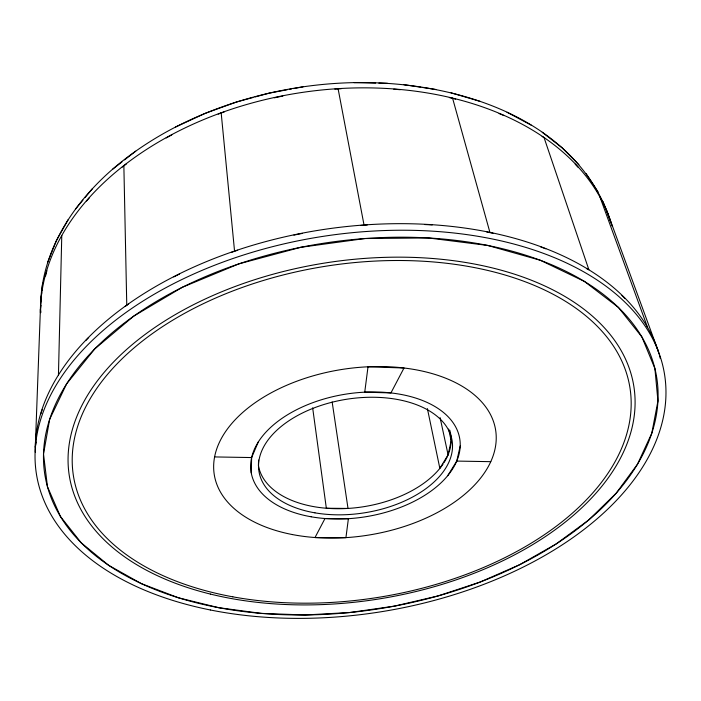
<?xml version="1.0" encoding="UTF-8"?>
<svg xmlns="http://www.w3.org/2000/svg" width="701" height="701" viewBox="0 0 701 701"><rect width="100%" height="100%" fill="white"/><g stroke="black" fill="none" stroke-linecap="round" stroke-linejoin="round"><path stroke-width="1.05" d="M58.446 374.974L61.776 235.518M251.238 472.833L251.641 457.56L258.319 441.945M258.581 460.075L258.406 465.525A97.413 57.631 -9 0 0 335.945 508.707A97.413 57.631 -9 0 0 439.851 468.391L441.639 466.086A97.413 57.631 -9 0 0 443.102 464.018M41.061 305.18L40.395 309.5L35.295 447.273L36.18 442.024M40.719 312.217C38.397 245.683 83.507 187.64 135.696 151.188A289.469 197.813 -9 0 1 175.601 127.012C215.435 106.57 258.783 93.312 303.042 86.828A289.469 197.813 -9 0 1 354.031 82.622C450.121 80.825 567.372 113.948 606.978 211.141L658.59 352.016M40.597 304.032L41 299.862M41.201 297.776L41.709 292.562M41.911 290.477L42.612 283.169M45.547 276.01L46.888 270.752M40.956 413.678L42.235 409.594M427.4 408.613L439.851 468.391L448.097 454.818L451.172 440.78A97.413 57.631 -9 0 0 449.753 430.16M447.711 475.681L456.754 461.083L460.215 445.967M47.843 261.955L56.378 240.636L68.277 219.483M86.556 201.003L89.395 197.761M85.706 340.607L88.685 337.523M75.489 209.064L82.928 200.118M84.952 197.673L92.392 188.727M122.289 167.022L126.557 163.789M125.111 306.512L128.607 303.997M112.519 169.327L121.965 161.931M124.533 159.916L135.696 151.188M166.163 137.966L171.824 134.881M173.795 276.913L179.561 273.995M175.601 127.012L205.148 113.36L236.552 101.978L252.956 97.527M218.213 114.114L224.294 111.906M231.549 252.316L237.665 250.222M274.319 97.807L282.818 96.055M255.006 96.975L269.359 93.084L287.252 89.754M293.912 235.098L302.403 233.389M289.355 89.369L291.458 88.974M293.57 88.589L303.042 86.828M360.787 225.424L367.28 224.96M334.824 89.088L341.352 88.685M424.71 224.539L432.245 224.916M393.76 89.176L400.236 89.719M214.594 456.929L251.641 457.56M456.754 461.083L490.779 461.67M354.031 82.622L375.648 83.069M378.89 83.13L387.539 83.314M486.704 231.961L493.022 233.267M403.951 84.69L420.933 87.239M423.053 87.555L435.785 89.465M449.35 97.579L455.65 99.121M540.769 246.962L545.842 248.802M451.085 92.83L480.194 101.4M499.077 113.544L504.08 115.612M586.939 268.842L588.893 269.797L544.029 137.519L542.127 136.476M507.016 112.256L531.218 125.164M621.936 295.48L624.959 298.495M542.267 132.314L562.123 147.815L578.903 164.7M575.206 164.139L578.132 167.302M586.106 173.576L598.128 192.013M602.948 201.511L610.238 220.894A289.469 197.813 -9 0 1 610.799 222.857M600.012 197.165L647.531 327.349M606.978 211.141L610.238 220.894M452.548 98.096L489.911 232.373M448.605 429.047L451.172 440.78L451.023 443.234A97.413 57.631 -9 0 1 449.166 451.935M440.097 417.638L448.097 454.818M338.075 88.659L364.029 224.986M332.143 401.927L348.011 508.435L326.342 508.251L312.655 407.851M40.395 309.5L40.737 312.681M221.166 112.782L234.546 251.063M123.858 165.55L126.767 305.101M35.295 452.224A316.738 190.383 -9 0 1 320.462 229.972A316.738 190.383 -9 0 1 659.159 354.312M659.431 355.258A316.738 190.383 -9 0 1 660.272 358.413M40.36 312.585A290.503 197.603 -9 0 1 300.922 92.62A290.503 197.603 -9 0 1 612.113 226.02M448.833 452.899A97.413 57.631 -9 0 1 444.013 462.625M348.388 518.687L345.935 537.641L315.012 537.536L324.984 518.53L348.388 518.687M368.016 366.781L364.739 392.166L390.93 392.928L404.021 367.99L368.016 366.781M49.657 419.329L43.515 453.985L47.458 486.66L60.435 516.488L81.246 542.837L108.646 565.304L141.436 583.661L178.483 597.795L218.747 607.697L261.289 613.393L305.25 614.97L349.843 612.516L394.321 606.146L437.95 595.964L479.983 582.102L519.669 564.699L556.182 543.932L588.638 520.037L616.083 493.32L637.498 464.193L651.799 433.183L657.941 401.016L654.909 368.577L641.888 336.953L618.378 307.424L584.336 281.381L540.34 260.273L487.668 245.438L428.337 237.954L365.002 238.533L300.773 247.304L238.866 263.874L182.313 287.287L133.663 316.177L94.749 348.923L66.639 383.841L49.657 419.329M215.566 607.084A309.763 184.854 -9 0 0 657.389 382.448A309.763 184.854 -9 0 0 179.403 288.751A309.763 184.854 -9 0 0 215.566 607.084M210.353 594.062A285.789 170.133 -9 0 0 635.097 401.927A285.789 170.133 -9 0 0 209.257 297.145A285.789 170.133 -9 0 0 210.353 594.062M292.457 534.574A142.443 83.883 -9 0 0 495.931 432.324A142.443 83.883 -9 0 0 276.431 390.071A142.443 83.883 -9 0 0 292.457 534.574M311.156 516.786A105.641 62.109 -9 0 0 459.83 439.299A105.641 62.109 -9 0 0 295.331 410.374A105.641 62.109 -9 0 0 311.156 516.786M210.344 609.975A317.991 189.936 -9 0 0 665.345 380.415A317.991 189.936 -9 0 0 175.811 282.529A317.991 189.936 -9 0 0 210.344 609.975M314.951 512.843A97.789 57.482 -9 0 0 452.119 440.789A97.789 57.482 -9 0 0 299.511 414.493A97.789 57.482 -9 0 0 314.951 512.843M232.811 596.831A281.714 167.635 -9 0 0 630.19 389.388A281.714 167.635 -9 0 0 192.083 309.316A281.714 167.635 -9 0 0 232.811 596.831"/></g></svg>
